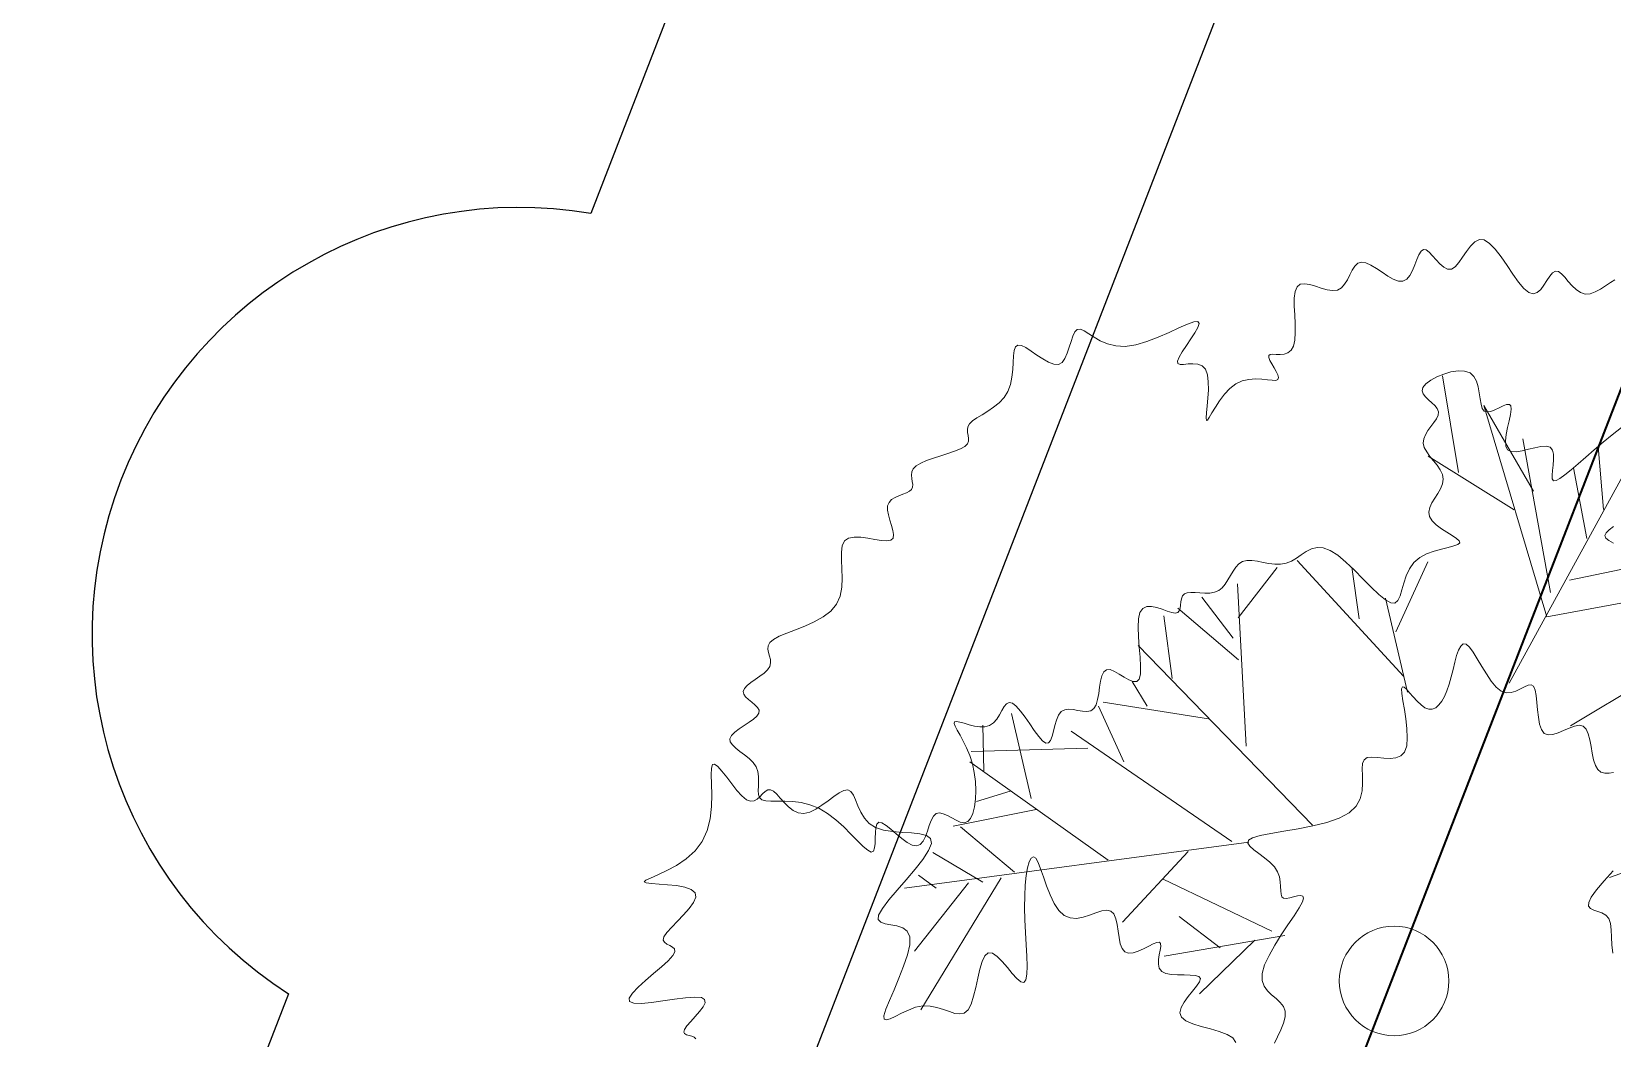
# Model space of a CAD drawing. Extents: x 2080 to 102399, y 2071 to 93424.
# Drawn here: x 83551.8 to 83774.2, y 81712.1 to 81853.8 of the extents above; entities that cross this region are included whole.
import ezdxf

# ---------------------------------------------------------------- set-up
doc = ezdxf.new("R2010")
doc.units = 0
doc.header["$LTSCALE"] = 20
doc.header["$MEASUREMENT"] = 0
doc.layers.add('casuanut tree', color=100, linetype='Continuous', lineweight=5)
doc.layers.add('division', color=13, linetype='Continuous', lineweight=18)

# ---------------------------------------------------------------- blocks, each defined once
blk = doc.blocks.new('tr')
at = {"layer": 'casuanut tree'}
for p, q in [((0.2261, 0.6155), (0.2339, 0.7411)), ((0.3143, 0.5704), (0.2771, 0.692)), ((0.2771, 0.692), (0.2947, 0.4095)), ((0.2849, 0.5527), (0.1928, 0.6449)), ((0.3065, 0.4389), (0.3163, 0.6391)), ((0.3967, 0.5272), (0.4084, 0.6077)), ((0.3673, 0.4958), (0.3712, 0.588)), ((-0.0915, 0.4977), (-0.0281, 0.549)), ((0.0987, 0.3768), (-0.0009, 0.552)), ((0.2285, 0.3375), (0.4338, 0.5671)), ((-0.1035, 0.4735), (-0.1307, 0.5339)), ((-0.1186, 0.3345), (-0.0824, 0.54)), ((0.0595, 0.4614), (0.0655, 0.5279)), ((-0.1915, 0.4409), (-0.1837, 0.5213)), ((-0.1033, 0.4448), (-0.1641, 0.5272)), ((0.1017, 0.4342), (0.1621, 0.5128)), ((-0.0583, 0.2167), (-0.2243, 0.4916)), ((0.0987, 0.3557), (0.0987, 0.4795)), ((-0.2307, 0.4134), (-0.2425, 0.4487)), ((0.3339, 0.4487), (0.4241, 0.4468)), ((-0.4537, 0.3798), (-0.4417, 0.4372)), ((-0.4024, 0.3315), (-0.4024, 0.4433)), ((-0.2758, 0.3506), (-0.2915, 0.4272)), ((-0.1579, 0.3798), (-0.2847, 0.4312)), ((-0.317, 0.3781), (-0.4641, 0.4075)), ((0.2947, 0.4095), (0.428, 0.4036)), ((-0.3239, 0.2318), (-0.4688, 0.3949)), ((-0.1639, 0.2197), (-0.333, 0.404)), ((-0.4266, 0.3466), (-0.4719, 0.3436)), ((-0.3994, 0.3164), (-0.5081, 0.3194)), ((-0.4447, 0.2439), (-0.499, 0.3164)), ((0.2928, 0.2663), (0.4673, 0.3232)), ((-0.487, 0.2409), (-0.5413, 0.2922)), ((-0.5473, 0.2469), (-0.5654, 0.2681)), ((-0.5051, 0.2439), (-0.5926, 0.1744)), ((-0.1428, 0.2137), (-0.5866, 0.256)), ((-0.4628, 0.2409), (-0.6017, 0.0989)), ((-0.2213, 0.2197), (-0.3239, 0.1502)), ((-0.1398, 0.0959), (-0.2605, 0.1925)), ((-0.2092, 0.0898), (-0.2515, 0.1412)), ((-0.1247, 0.0868), (-0.2817, 0.0959)), ((-0.1639, 0.0898), (-0.2485, 0.0385)), ((0.298, 0.0656), (0.455, 0.0838))]:
    blk.add_line(p, q, dxfattribs=at)
for points in [[(0.4771, 0.8112), (0.471, 0.8092), (0.4641, 0.8065), (0.4568, 0.8039), (0.4494, 0.8019), (0.4423, 0.801), (0.4359, 0.802), (0.4305, 0.8053), (0.426, 0.8102), (0.4221, 0.8163), (0.4186, 0.8227), (0.4155, 0.8289), (0.4124, 0.8342), (0.4091, 0.8379), (0.4055, 0.8392), (0.4015, 0.8379), (0.397, 0.8345), (0.3922, 0.8299), (0.3871, 0.825), (0.3819, 0.8207), (0.3766, 0.8178), (0.3713, 0.8173), (0.3661, 0.8201), (0.3612, 0.8266), (0.3563, 0.8362), (0.3515, 0.8478), (0.3467, 0.8603), (0.3418, 0.8728), (0.3367, 0.8841), (0.3313, 0.8931), (0.3256, 0.8989), (0.3195, 0.9007), (0.3131, 0.8992), (0.3066, 0.8951), (0.3, 0.8896), (0.2935, 0.8836), (0.2873, 0.878), (0.2814, 0.8738), (0.2761, 0.8719), (0.2713, 0.873), (0.2671, 0.8765), (0.2632, 0.8817), (0.2597, 0.8878), (0.2564, 0.8939), (0.2533, 0.8993), (0.2501, 0.9031), (0.2468, 0.9046), (0.2433, 0.9031), (0.2396, 0.8993), (0.2356, 0.8939), (0.2314, 0.8877), (0.227, 0.8815), (0.2222, 0.8761), (0.2172, 0.8722), (0.2119, 0.8708), (0.2063, 0.8722), (0.2004, 0.8761), (0.1944, 0.8816), (0.1884, 0.888), (0.1824, 0.8944), (0.1766, 0.9002), (0.171, 0.9046), (0.1657, 0.9068), (0.1608, 0.9063), (0.1563, 0.9035), (0.1518, 0.8992), (0.1474, 0.894), (0.1429, 0.8887), (0.1382, 0.8839), (0.1331, 0.8803), (0.1274, 0.8787), (0.1212, 0.8794), (0.1146, 0.8821), (0.1078, 0.8858), (0.101, 0.8899), (0.0944, 0.8936), (0.0882, 0.8961), (0.0826, 0.8966), (0.0779, 0.8944), (0.0742, 0.889), (0.0712, 0.8809), (0.0689, 0.871), (0.0668, 0.8599), (0.0648, 0.8486), (0.0625, 0.8379), (0.0599, 0.8285), (0.0565, 0.8212), (0.0523, 0.8167), (0.0474, 0.8145), (0.0423, 0.814), (0.0371, 0.8147), (0.0322, 0.8159), (0.028, 0.8171), (0.0247, 0.8175), (0.0227, 0.8167), (0.0222, 0.8141), (0.0228, 0.8102), (0.0241, 0.8053), (0.0258, 0.7999), (0.0274, 0.7946), (0.0284, 0.7899), (0.0285, 0.7862), (0.0272, 0.784), (0.0243, 0.7836), (0.0197, 0.7847), (0.0139, 0.7867), (0.007, 0.7891), (-0.0008, 0.7912), (-0.0092, 0.7926), (-0.0179, 0.7926), (-0.0268, 0.7908), (-0.0356, 0.7867), (-0.044, 0.781), (-0.0519, 0.7743), (-0.0589, 0.7675), (-0.0649, 0.7613), (-0.0696, 0.7564), (-0.0727, 0.7536), (-0.0741, 0.7536), (-0.0736, 0.7569), (-0.0717, 0.7631), (-0.0688, 0.7714), (-0.0657, 0.781), (-0.0627, 0.7912), (-0.0605, 0.8013), (-0.0596, 0.8104), (-0.0606, 0.8178), (-0.0638, 0.823), (-0.0687, 0.8263), (-0.0746, 0.8283), (-0.0807, 0.8294), (-0.0864, 0.8301), (-0.0908, 0.8311), (-0.0934, 0.8328), (-0.0932, 0.8358), (-0.09, 0.8405), (-0.0844, 0.8464), (-0.0774, 0.853), (-0.07, 0.8599), (-0.0632, 0.8666), (-0.0579, 0.8724), (-0.0552, 0.877), (-0.0561, 0.8798), (-0.0612, 0.8804), (-0.07, 0.8793), (-0.0816, 0.8771), (-0.0954, 0.8743), (-0.1103, 0.8716), (-0.1256, 0.8695), (-0.1405, 0.8686), (-0.1541, 0.8696), (-0.1657, 0.8729), (-0.1755, 0.8778), (-0.1837, 0.8838), (-0.1905, 0.8901), (-0.1962, 0.896), (-0.2011, 0.9009), (-0.2053, 0.904), (-0.2092, 0.9046), (-0.213, 0.9023), (-0.2167, 0.8976), (-0.2205, 0.8915), (-0.2244, 0.8846), (-0.2286, 0.8778), (-0.233, 0.8719), (-0.2378, 0.8678), (-0.243, 0.8663), (-0.2487, 0.8678), (-0.2548, 0.8719), (-0.261, 0.8777), (-0.2672, 0.8843), (-0.2732, 0.8909), (-0.2788, 0.8967), (-0.2838, 0.9008), (-0.288, 0.9023), (-0.2914, 0.9007), (-0.2941, 0.8964), (-0.2965, 0.8899), (-0.2989, 0.8819), (-0.3015, 0.873), (-0.3047, 0.8638), (-0.3087, 0.855), (-0.3139, 0.8471), (-0.3205, 0.8407), (-0.3281, 0.8356), (-0.3364, 0.8315), (-0.3448, 0.8282), (-0.3529, 0.8255), (-0.3603, 0.823), (-0.3666, 0.8205), (-0.3714, 0.8178), (-0.3742, 0.8146), (-0.3757, 0.811), (-0.3762, 0.8073), (-0.3763, 0.8034), (-0.3766, 0.7997), (-0.3775, 0.7963), (-0.3797, 0.7932), (-0.3837, 0.7908), (-0.3899, 0.789), (-0.3978, 0.7878), (-0.4068, 0.7869), (-0.4165, 0.7861), (-0.4263, 0.7853), (-0.4355, 0.7843), (-0.4437, 0.7828), (-0.4502, 0.7806), (-0.4546, 0.7777), (-0.4573, 0.7742), (-0.4587, 0.7702), (-0.4593, 0.7661), (-0.4595, 0.7621), (-0.4598, 0.7583), (-0.4607, 0.755), (-0.4626, 0.7525), (-0.4658, 0.7508), (-0.4701, 0.7497), (-0.4751, 0.749), (-0.4804, 0.7482), (-0.4857, 0.7472), (-0.4906, 0.7455), (-0.4946, 0.7428), (-0.4975, 0.7389), (-0.4989, 0.7336), (-0.4991, 0.7272), (-0.4988, 0.7202), (-0.4982, 0.7132), (-0.4979, 0.7066), (-0.4983, 0.7011), (-0.4999, 0.697), (-0.5031, 0.695), (-0.5083, 0.6953), (-0.5151, 0.6974), (-0.523, 0.7006), (-0.5315, 0.7041), (-0.5402, 0.7073), (-0.5484, 0.7094), (-0.5557, 0.7097), (-0.5616, 0.7074), (-0.5659, 0.7021), (-0.5687, 0.6941), (-0.5709, 0.6843), (-0.5728, 0.6733), (-0.5751, 0.6617), (-0.5783, 0.6503), (-0.583, 0.6398), (-0.5898, 0.6308), (-0.599, 0.6238), (-0.6102, 0.6186), (-0.6226, 0.6149), (-0.6355, 0.6123), (-0.6483, 0.6104), (-0.6603, 0.6087), (-0.6706, 0.607), (-0.6787, 0.6048), (-0.6841, 0.6019), (-0.6872, 0.5983), (-0.6885, 0.5942), (-0.6887, 0.5898), (-0.6885, 0.5852), (-0.6884, 0.5806), (-0.6891, 0.5762), (-0.6911, 0.5722), (-0.695, 0.5686), (-0.7003, 0.5655), (-0.7065, 0.5626), (-0.7131, 0.5599), (-0.7194, 0.5573), (-0.725, 0.5546), (-0.7293, 0.5517), (-0.7317, 0.5485), (-0.7318, 0.5449), (-0.7302, 0.541), (-0.7274, 0.5369), (-0.7241, 0.5327), (-0.7208, 0.5285), (-0.7184, 0.5244), (-0.7173, 0.5205), (-0.7182, 0.5169), (-0.7215, 0.5138), (-0.7268, 0.5109), (-0.7333, 0.5082), (-0.7405, 0.5055), (-0.7477, 0.5028), (-0.7541, 0.5), (-0.7591, 0.4968), (-0.7621, 0.4933), (-0.7625, 0.4892), (-0.7607, 0.4847), (-0.7574, 0.4797), (-0.7531, 0.4744), (-0.7483, 0.4688), (-0.7437, 0.4629), (-0.7398, 0.4567), (-0.7373, 0.4505), (-0.7365, 0.4441), (-0.737, 0.4377), (-0.7384, 0.4316), (-0.7401, 0.4257), (-0.7416, 0.4202), (-0.7424, 0.4153), (-0.7419, 0.4111), (-0.7395, 0.4076), (-0.7351, 0.4051), (-0.7287, 0.4031), (-0.7207, 0.4013), (-0.7115, 0.3992), (-0.7016, 0.3965), (-0.6913, 0.3927), (-0.6809, 0.3876), (-0.6709, 0.3806), (-0.6615, 0.3716), (-0.6529, 0.3611), (-0.6451, 0.35), (-0.6381, 0.3389), (-0.6318, 0.3287), (-0.6264, 0.3201), (-0.6217, 0.3138), (-0.6179, 0.3107), (-0.615, 0.3113), (-0.6126, 0.3148), (-0.6107, 0.3203), (-0.6089, 0.3269), (-0.6072, 0.3337), (-0.6053, 0.3397), (-0.6029, 0.344), (-0.5999, 0.3457), (-0.5962, 0.344), (-0.5917, 0.3396), (-0.5867, 0.3334), (-0.5814, 0.3262), (-0.5758, 0.3189), (-0.5702, 0.3124), (-0.5646, 0.3075), (-0.5594, 0.3051), (-0.5545, 0.3058), (-0.55, 0.3091), (-0.5457, 0.3143), (-0.5417, 0.3205), (-0.5377, 0.3269), (-0.5337, 0.3328), (-0.5297, 0.3375), (-0.5256, 0.34), (-0.5213, 0.34), (-0.5168, 0.3378), (-0.5122, 0.3343), (-0.5075, 0.33), (-0.5027, 0.3258), (-0.4979, 0.3224), (-0.4932, 0.3205), (-0.4885, 0.3209), (-0.4839, 0.324), (-0.4796, 0.3296), (-0.4756, 0.3373), (-0.4721, 0.3467), (-0.4693, 0.3572), (-0.4672, 0.3686), (-0.4661, 0.3803), (-0.4659, 0.3919), (-0.4669, 0.403), (-0.4686, 0.4134), (-0.4708, 0.4228), (-0.4731, 0.4312), (-0.4751, 0.4382), (-0.4765, 0.4437), (-0.477, 0.4475), (-0.4761, 0.4493), (-0.4736, 0.4492), (-0.4697, 0.4475), (-0.4647, 0.4448), (-0.4589, 0.4416), (-0.4526, 0.4384), (-0.446, 0.4359), (-0.4395, 0.4344), (-0.4333, 0.4347), (-0.4277, 0.4369), (-0.4226, 0.4407), (-0.418, 0.4453), (-0.4137, 0.45), (-0.4097, 0.4542), (-0.4059, 0.457), (-0.4021, 0.4579), (-0.3984, 0.4561), (-0.3945, 0.4512), (-0.3906, 0.4438), (-0.3867, 0.4347), (-0.3828, 0.425), (-0.3789, 0.4154), (-0.3751, 0.4068), (-0.3715, 0.4002), (-0.368, 0.3964), (-0.3647, 0.396), (-0.3615, 0.3985), (-0.3584, 0.4032), (-0.3552, 0.4092), (-0.3518, 0.4158), (-0.3482, 0.4222), (-0.3442, 0.4276), (-0.3398, 0.4313), (-0.3349, 0.4327), (-0.3297, 0.4322), (-0.3242, 0.4304), (-0.3186, 0.4281), (-0.313, 0.4258), (-0.3077, 0.4242), (-0.3027, 0.4239), (-0.2982, 0.4257), (-0.2942, 0.4298), (-0.2908, 0.4359), (-0.2876, 0.4431), (-0.2847, 0.4507), (-0.2817, 0.4581), (-0.2785, 0.4643), (-0.2751, 0.4688), (-0.2712, 0.4707), (-0.2666, 0.4697), (-0.2617, 0.4663), (-0.2565, 0.4615), (-0.2512, 0.4562), (-0.246, 0.4515), (-0.2411, 0.4481), (-0.2366, 0.4471), (-0.2329, 0.4493), (-0.2299, 0.4555), (-0.2275, 0.4649), (-0.2255, 0.4765), (-0.2236, 0.4893), (-0.2216, 0.5024), (-0.2193, 0.5146), (-0.2163, 0.5251), (-0.2126, 0.5327), (-0.2079, 0.5369), (-0.2024, 0.5379), (-0.1964, 0.5367), (-0.1902, 0.5338), (-0.1841, 0.5302), (-0.1782, 0.5264), (-0.173, 0.5232), (-0.1687, 0.5215), (-0.1654, 0.5216), (-0.163, 0.5234), (-0.1613, 0.5263), (-0.1598, 0.53), (-0.1584, 0.534), (-0.1568, 0.5378), (-0.1547, 0.5409), (-0.1518, 0.5429), (-0.1479, 0.5434), (-0.1432, 0.5428), (-0.1378, 0.5414), (-0.132, 0.5396), (-0.1258, 0.5379), (-0.1197, 0.5367), (-0.1136, 0.5363), (-0.1079, 0.5372), (-0.1026, 0.5397), (-0.0978, 0.5434), (-0.0932, 0.5479), (-0.0887, 0.5527), (-0.0843, 0.5575), (-0.0797, 0.5616), (-0.0749, 0.5648), (-0.0696, 0.5665), (-0.0639, 0.5665), (-0.0577, 0.565), (-0.0511, 0.5626), (-0.0443, 0.5596), (-0.0372, 0.5566), (-0.03, 0.554), (-0.0228, 0.5523), (-0.0156, 0.5519), (-0.0084, 0.5531), (-0.0013, 0.5554), (0.0057, 0.5582), (0.0129, 0.5608), (0.0201, 0.5624), (0.0275, 0.5625), (0.0351, 0.5603), (0.043, 0.5553), (0.0511, 0.5469), (0.0595, 0.5359), (0.0678, 0.5233), (0.0759, 0.5102), (0.0838, 0.4975), (0.0911, 0.4862), (0.0979, 0.4773), (0.1038, 0.4719), (0.1089, 0.4706), (0.1133, 0.4729), (0.1174, 0.478), (0.1215, 0.485), (0.126, 0.4931), (0.131, 0.5015), (0.137, 0.5094), (0.1443, 0.5158), (0.153, 0.5203), (0.1627, 0.523), (0.1728, 0.5243), (0.1826, 0.5248), (0.1916, 0.5249), (0.1991, 0.525), (0.2046, 0.5256), (0.2074, 0.5271), (0.2071, 0.5298), (0.2044, 0.5338), (0.1998, 0.5386), (0.1943, 0.5441), (0.1885, 0.5501), (0.1832, 0.5564), (0.1791, 0.5627), (0.177, 0.5688), (0.1774, 0.5745), (0.18, 0.5799), (0.184, 0.5851), (0.1889, 0.5902), (0.1941, 0.5953), (0.199, 0.6005), (0.2029, 0.6059), (0.2051, 0.6116), (0.2054, 0.6177), (0.204, 0.6241), (0.2014, 0.6307), (0.1982, 0.6374), (0.195, 0.644), (0.1923, 0.6504), (0.1906, 0.6566), (0.1905, 0.6623), (0.1923, 0.6676), (0.1957, 0.6724), (0.2001, 0.6768), (0.205, 0.681), (0.2098, 0.6851), (0.2141, 0.6891), (0.2172, 0.6931), (0.2186, 0.6972), (0.2181, 0.7016), (0.2159, 0.706), (0.2128, 0.7106), (0.2095, 0.7151), (0.2065, 0.7196), (0.2045, 0.724), (0.2042, 0.7282), (0.2063, 0.7322), (0.211, 0.7358), (0.218, 0.7389), (0.2266, 0.7413), (0.2361, 0.7429), (0.2458, 0.7434), (0.255, 0.7426), (0.2631, 0.7405), (0.2693, 0.7367), (0.2732, 0.7312), (0.2751, 0.7245), (0.2756, 0.7169), (0.2752, 0.7091), (0.2745, 0.7014), (0.2741, 0.6945), (0.2744, 0.6888), (0.2761, 0.6848), (0.2795, 0.6829), (0.2842, 0.6826), (0.2898, 0.6834), (0.2956, 0.6847), (0.3012, 0.686), (0.306, 0.6866), (0.3094, 0.686), (0.311, 0.6837), (0.3103, 0.6793), (0.3079, 0.673), (0.3043, 0.6656), (0.3004, 0.6575), (0.2968, 0.6493), (0.294, 0.6416), (0.2929, 0.6348), (0.2941, 0.6296), (0.298, 0.6264), (0.3041, 0.6247), (0.3118, 0.6242), (0.3203, 0.6243), (0.3288, 0.6245), (0.3368, 0.6242), (0.3435, 0.6231), (0.3481, 0.6206), (0.3502, 0.6164), (0.3503, 0.6108), (0.3488, 0.6043), (0.3466, 0.5975), (0.3442, 0.5909), (0.3423, 0.5851), (0.3415, 0.5806), (0.3425, 0.5778), (0.3458, 0.5772), (0.3512, 0.5786), (0.3586, 0.5818), (0.3677, 0.5862), (0.3782, 0.5918), (0.3898, 0.5981), (0.4024, 0.6048), (0.4157, 0.6116), (0.4293, 0.6182), (0.4429, 0.6246)], [(0.4044, 0.5031), (0.398, 0.5004), (0.3932, 0.4976), (0.3909, 0.4944), (0.3915, 0.4908), (0.3946, 0.4868), (0.3994, 0.4824)], [(-0.2171, -0.033), (-0.2194, -0.0264), (-0.2257, -0.0202), (-0.2346, -0.0142), (-0.245, -0.0084), (-0.2557, -0.0028), (-0.2656, 0.0029), (-0.2734, 0.0086), (-0.2779, 0.0144), (-0.2784, 0.0204), (-0.2755, 0.0265), (-0.2701, 0.0325), (-0.2634, 0.0383), (-0.2563, 0.0438), (-0.2499, 0.0489), (-0.2451, 0.0534), (-0.243, 0.0572), (-0.2443, 0.0602), (-0.2485, 0.0626), (-0.2547, 0.0646), (-0.2623, 0.0665), (-0.2703, 0.0685), (-0.278, 0.0708), (-0.2845, 0.0737), (-0.2892, 0.0775), (-0.2913, 0.0822), (-0.2913, 0.0876), (-0.2899, 0.0933), (-0.2876, 0.099), (-0.2852, 0.1044), (-0.2833, 0.109), (-0.2825, 0.1126), (-0.2835, 0.1147), (-0.2868, 0.1151), (-0.2919, 0.1143), (-0.2982, 0.1128), (-0.3054, 0.111), (-0.3126, 0.1096), (-0.3195, 0.109), (-0.3254, 0.1097), (-0.3297, 0.1124), (-0.3321, 0.1173), (-0.333, 0.124), (-0.3328, 0.132), (-0.3321, 0.1404), (-0.3315, 0.1489), (-0.3314, 0.1566), (-0.3325, 0.1631), (-0.3353, 0.1676), (-0.3402, 0.1699), (-0.3467, 0.1703), (-0.3545, 0.1696), (-0.3631, 0.1686), (-0.3719, 0.168), (-0.3805, 0.1684), (-0.3883, 0.1707), (-0.395, 0.1755), (-0.4001, 0.1833), (-0.4039, 0.1936), (-0.4065, 0.2053), (-0.4084, 0.2176), (-0.4098, 0.2297), (-0.411, 0.2406), (-0.4124, 0.2495), (-0.4141, 0.2555), (-0.4166, 0.2579), (-0.4197, 0.2568), (-0.4232, 0.2526), (-0.427, 0.2457), (-0.4309, 0.2363), (-0.4349, 0.2248), (-0.4387, 0.2116), (-0.4423, 0.1969), (-0.4455, 0.1813), (-0.4483, 0.1654), (-0.451, 0.1498), (-0.4536, 0.1354), (-0.4561, 0.1228), (-0.4588, 0.1128), (-0.4616, 0.1061), (-0.4648, 0.1034), (-0.4684, 0.1052), (-0.4723, 0.1105), (-0.4766, 0.1182), (-0.4811, 0.1271), (-0.4859, 0.1359), (-0.4908, 0.1436), (-0.4958, 0.149), (-0.5008, 0.1507), (-0.5059, 0.1481), (-0.511, 0.1418), (-0.5161, 0.1328), (-0.5213, 0.1223), (-0.5265, 0.1112), (-0.5317, 0.1007), (-0.5371, 0.0917), (-0.5425, 0.0854), (-0.5481, 0.0824), (-0.5538, 0.0825), (-0.5599, 0.0847), (-0.5663, 0.0885), (-0.5732, 0.0929), (-0.5807, 0.0974), (-0.5888, 0.1011), (-0.5977, 0.1034), (-0.6073, 0.1037), (-0.6172, 0.1024), (-0.6267, 0.1004), (-0.6354, 0.0982), (-0.6426, 0.0966), (-0.6477, 0.0963), (-0.6502, 0.0979), (-0.6495, 0.1023), (-0.6452, 0.1098), (-0.6382, 0.1199), (-0.6293, 0.1318), (-0.6198, 0.1449), (-0.6105, 0.1584), (-0.6024, 0.1715), (-0.5967, 0.1835), (-0.5943, 0.1935), (-0.5958, 0.2012), (-0.6005, 0.2068), (-0.6071, 0.2109), (-0.6144, 0.2141), (-0.6213, 0.217), (-0.6264, 0.2202), (-0.6287, 0.2242), (-0.627, 0.2296), (-0.6203, 0.2369), (-0.6098, 0.2457), (-0.5967, 0.2555), (-0.5823, 0.2659), (-0.5682, 0.2765), (-0.5555, 0.2866), (-0.5458, 0.296), (-0.5403, 0.304), (-0.5399, 0.3103), (-0.5441, 0.3153), (-0.5518, 0.3193), (-0.5619, 0.3228), (-0.5734, 0.3262), (-0.5852, 0.33), (-0.5963, 0.3344), (-0.6056, 0.34), (-0.6123, 0.3471), (-0.6167, 0.3552), (-0.6195, 0.3637), (-0.6212, 0.3723), (-0.6224, 0.3803), (-0.6238, 0.3871), (-0.6258, 0.3923), (-0.6292, 0.3952), (-0.6343, 0.3957), (-0.6409, 0.394), (-0.6487, 0.391), (-0.6572, 0.3872), (-0.6661, 0.3834), (-0.675, 0.3802), (-0.6834, 0.3783), (-0.6911, 0.3783), (-0.6978, 0.3808), (-0.7034, 0.3853), (-0.7082, 0.3911), (-0.7124, 0.3976), (-0.7161, 0.4042), (-0.7195, 0.4102), (-0.7227, 0.4149), (-0.726, 0.4178), (-0.7295, 0.4183), (-0.7332, 0.4171), (-0.7371, 0.4147), (-0.7411, 0.412), (-0.7453, 0.4097), (-0.7496, 0.4084), (-0.7541, 0.409), (-0.7587, 0.4121), (-0.7634, 0.4183), (-0.7681, 0.4266), (-0.7727, 0.4362), (-0.7771, 0.446), (-0.7813, 0.4549), (-0.7851, 0.4619), (-0.7885, 0.466), (-0.7913, 0.4662), (-0.7936, 0.4618), (-0.7957, 0.4534), (-0.7979, 0.4419), (-0.8008, 0.4283), (-0.8046, 0.4137), (-0.8099, 0.3989), (-0.8169, 0.3849), (-0.8262, 0.3727), (-0.838, 0.363), (-0.8513, 0.3557), (-0.8653, 0.3503), (-0.879, 0.3465), (-0.8914, 0.3439), (-0.9015, 0.342), (-0.9082, 0.3405), (-0.9107, 0.3389), (-0.9083, 0.337), (-0.9018, 0.3347), (-0.8926, 0.3319), (-0.882, 0.3286), (-0.8711, 0.3249), (-0.8613, 0.3207), (-0.8538, 0.316), (-0.8499, 0.3107), (-0.8505, 0.305), (-0.8548, 0.2989), (-0.8619, 0.2927), (-0.8707, 0.2864), (-0.8802, 0.2802), (-0.8892, 0.2744), (-0.8967, 0.2692), (-0.9017, 0.2645), (-0.9034, 0.2607), (-0.9025, 0.2575), (-0.9, 0.2547), (-0.8968, 0.252), (-0.8938, 0.2493), (-0.892, 0.2463), (-0.8925, 0.2428), (-0.8961, 0.2386), (-0.9034, 0.2335), (-0.9136, 0.2278), (-0.9253, 0.2216), (-0.9374, 0.2152), (-0.9486, 0.209), (-0.9575, 0.2031), (-0.9629, 0.1979), (-0.9636, 0.1935), (-0.9587, 0.1903), (-0.9492, 0.1879), (-0.9364, 0.1862), (-0.9218, 0.1848), (-0.9067, 0.1836), (-0.8925, 0.1821), (-0.8806, 0.1803), (-0.8724, 0.1778), (-0.8689, 0.1744), (-0.8694, 0.1702), (-0.873, 0.1656), (-0.8787, 0.1607), (-0.8856, 0.1558), (-0.8925, 0.151), (-0.8986, 0.1466), (-0.9028, 0.1428), (-0.9045, 0.1398), (-0.9039, 0.1375), (-0.9018, 0.1355), (-0.8989, 0.1338), (-0.8957, 0.1321), (-0.893, 0.1302), (-0.8914, 0.1278)], [(0.2802, -0.03), (0.2813, -0.0196), (0.2831, -0.0096), (0.2848, -0.0004), (0.2857, 0.0077), (0.2851, 0.0144), (0.2824, 0.0195), (0.2782, 0.0234), (0.2734, 0.0265), (0.2687, 0.0293), (0.2652, 0.0322), (0.2635, 0.0356), (0.2646, 0.04), (0.2693, 0.0459), (0.2781, 0.0536), (0.2902, 0.0627), (0.3044, 0.0727)], [(0.3331, 0.1957), (0.3275, 0.196), (0.3222, 0.1972), (0.3176, 0.1996), (0.3143, 0.2037), (0.3126, 0.2097), (0.312, 0.2173), (0.3123, 0.2258), (0.3128, 0.2347), (0.3132, 0.2433), (0.3129, 0.2512), (0.3116, 0.2577), (0.3087, 0.2623), (0.304, 0.2645), (0.2978, 0.2649), (0.2906, 0.264), (0.283, 0.2626), (0.2754, 0.2612), (0.2683, 0.2607), (0.2624, 0.2616), (0.258, 0.2645), (0.2556, 0.27), (0.2549, 0.2775), (0.2553, 0.2864), (0.2564, 0.2959), (0.2577, 0.3054), (0.2587, 0.3141), (0.259, 0.3214), (0.258, 0.3265), (0.2556, 0.329), (0.2517, 0.3294), (0.2467, 0.3285), (0.241, 0.3269), (0.2348, 0.3256), (0.2284, 0.3251), (0.2222, 0.3263), (0.2164, 0.3299), (0.2112, 0.3364), (0.2067, 0.3452), (0.2027, 0.3555), (0.1991, 0.3664), (0.1957, 0.377), (0.1925, 0.3865), (0.1893, 0.394), (0.186, 0.3986), (0.1825, 0.3998), (0.1788, 0.3979), (0.175, 0.3935), (0.1709, 0.3871), (0.1667, 0.3793), (0.1624, 0.3707), (0.1579, 0.362), (0.1533, 0.3536), (0.1486, 0.346), (0.1439, 0.3396), (0.1391, 0.3343), (0.1343, 0.3305), (0.1296, 0.328), (0.125, 0.3272), (0.1205, 0.3282), (0.1162, 0.331), (0.1121, 0.3357), (0.1082, 0.3416), (0.1046, 0.3481), (0.1014, 0.3543), (0.0985, 0.3594), (0.0961, 0.3629), (0.0941, 0.3638), (0.0925, 0.3614), (0.0915, 0.3554), (0.0907, 0.3462), (0.09, 0.335), (0.089, 0.3227), (0.0876, 0.3102), (0.0854, 0.2985), (0.0823, 0.2886), (0.0779, 0.2814), (0.0722, 0.2777), (0.0654, 0.2767), (0.0579, 0.2778), (0.0502, 0.28), (0.0426, 0.2826), (0.0356, 0.2846), (0.0296, 0.2853), (0.025, 0.2837), (0.022, 0.2793), (0.02, 0.2726), (0.0184, 0.2642), (0.0165, 0.2548), (0.0136, 0.2452), (0.0088, 0.236), (0.0016, 0.2279), (-0.0088, 0.2217), (-0.0228, 0.2178), (-0.0396, 0.216), (-0.0581, 0.2156), (-0.0772, 0.2162), (-0.0958, 0.2173), (-0.1127, 0.2184), (-0.1268, 0.2189), (-0.1372, 0.2183), (-0.1429, 0.2163), (-0.1445, 0.2129), (-0.1429, 0.2084), (-0.139, 0.2028), (-0.1337, 0.1966), (-0.1278, 0.1898), (-0.1223, 0.1827), (-0.118, 0.1755), (-0.1156, 0.1684), (-0.1148, 0.1616), (-0.1151, 0.1551), (-0.116, 0.1492), (-0.1171, 0.1439), (-0.1177, 0.1395), (-0.1174, 0.1361), (-0.1158, 0.1338), (-0.1124, 0.1327), (-0.1078, 0.1324), (-0.1027, 0.1325), (-0.0978, 0.1326), (-0.0936, 0.1321), (-0.0911, 0.1308), (-0.0907, 0.1281), (-0.0932, 0.1237), (-0.0991, 0.1171), (-0.1077, 0.1088), (-0.118, 0.0992), (-0.1291, 0.0886), (-0.1403, 0.0776), (-0.1504, 0.0665), (-0.1587, 0.0558), (-0.1642, 0.0459), (-0.1663, 0.0372), (-0.1655, 0.0296), (-0.1626, 0.0227), (-0.1586, 0.0163), (-0.154, 0.0103), (-0.1499, 0.0044), (-0.147, -0.0017), (-0.1462, -0.0082), (-0.1479, -0.0152), (-0.1518, -0.0226), (-0.1571, -0.0302), (-0.1631, -0.0377), (-0.1691, -0.0449)]]:
    blk.add_lwpolyline(points, dxfattribs=at)
at = {"layer": 'casuanut tree', "linetype": 'Continuous'}
blk.add_circle((-0.0014, -0.0017), 0.0703, dxfattribs=at)

msp = doc.modelspace()

# ---------------------------------------------------------------- linework, layer by layer
at = {"linetype": 'Continuous', "ltscale": 0.5}
for points in [[(83902.767, 82537.718), (83768.414, 82183.925), (83630.483, 81828.168)], [(83970.077, 82512.157), (83835.635, 82158.13), (83502.571, 81299.078), (83436.376, 81116.814), (83244.967, 80388.536)], [(83587.929, 81718.411), (83435.16, 81324.384), (83367.578, 81138.299), (83360.401, 81110.993)]]:
    msp.add_lwpolyline(points, dxfattribs=at)
msp.add_arc((83620.355, 81768.967), 60.061, 80.29159, 237.32471, dxfattribs=at)
at = {"layer": 'division', "lineweight": 35, "ltscale": 0.25}
msp.add_lwpolyline([(84037.387, 82486.597), (83902.856, 82132.336), (83569.982, 81273.772), (83505.175, 81095.33), (83314.926, 80371.463), (84552.02, 80276.174)], dxfattribs=at)

# ---------------------------------------------------------------- block references
at = {"layer": 'casuanut tree', "linetype": 'Continuous', "xscale": 109.6230198063981, "yscale": 109.6230198063981, "zscale": 109.6230198063981, "rotation": 13.01607038380046}
msp.add_blockref('tr', (83743.595, 81720.416), dxfattribs=at)

doc.saveas('drawing.dxf')
